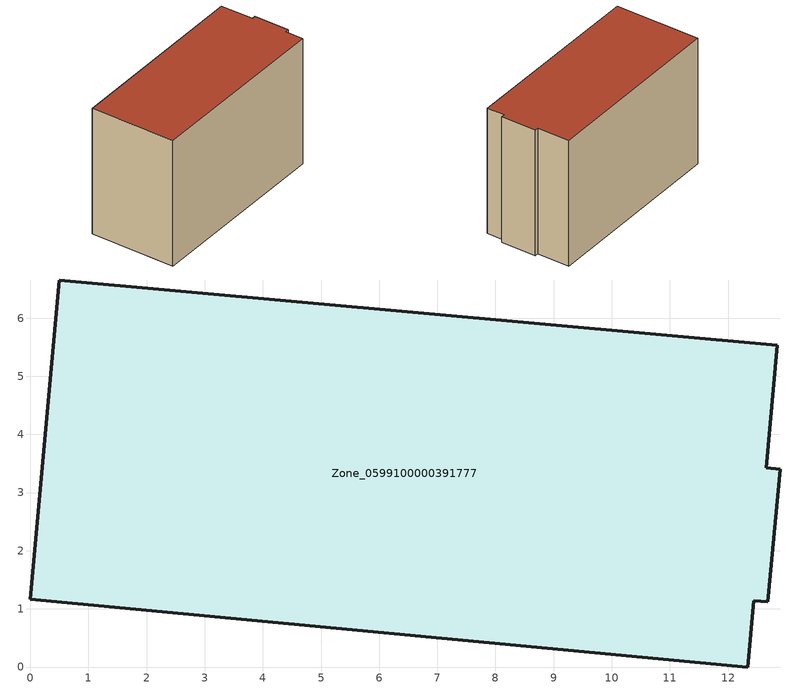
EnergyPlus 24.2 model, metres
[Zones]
Zone_0599100000391777
 floor ground (C_G): 12.34,0 0,1.17 0.5,6.66 12.85,5.54 12.66,3.42 12.9,3.4 12.69,1.12 12.45,1.14 z0
 wall outside (C_F): 0,1.17 12.34,0 12.45,1.14 12.69,1.12 12.9,3.4 12.66,3.42 12.85,5.54 0.5,6.66 0,1.17 z0:8.47
 roof outside (C_R): 12.9,3.4 12.66,3.42 12.85,5.54 0.5,6.66 0,1.17 12.34,0 12.45,1.14 12.69,1.12 z8.47
[BUILDING]
Pand.0599100000391777: North Axis=0; Terrain=City; Loads Convergence Tolerance Value=0.04; Temperature Convergence Tolerance Value=0.4; Solar Distribution=FullExterior; Maximum Number of Warmup Days=25; Minimum Number of Warmup Days=1
[Site:Location]
Rotterdam.The.Hague.AP_ZH_NLD Design_Conditions: Latitude=51.96; Longitude=4.45; Time Zone=1; Elevation=-4.5
[SITE:GROUNDTEMPERATURE:BUILDINGSURFACE]
18, 18, 18, 18, 18, 18, 18, 18, 18, 18, 18, 18
[MATERIAL] Thermal Absorptance=0.9; Solar Absorptance=0.7; Visible Absorptance=0.7
Name | Roughness | Thickness | Conductivity | Density | Specific Heat
G.TI.1992-2005 | MediumSmooth | 0.15 | 0.06 | 540 | 1210
F.TI.1992-2005 | Rough | 0.3 | 0.12 | 1920 | 840
R.TI.1992-2005 | MediumRough | 0.2 | 0.08 | 1500 | 1000
[CONSTRUCTION]
C_G: G.TI.1992-2005
C_F: F.TI.1992-2005
C_R: R.TI.1992-2005
[ZONE]
Zone_0599100000391777: Type=1; Multiplier=1; Ceiling Height=Autocalculate; Volume=Autocalculate; Floor Area=autocalculate; Part of Total Floor Area=Yes
[ZONEINFILTRATION:DESIGNFLOWRATE]
Infil_Zone_0599100000391777: Zone or ZoneList or Space or SpaceList=Zone_0599100000391777; Schedule=AlwaysOn; Design Flow Rate Calculation Method=Flow/Area; Flow Rate per Floor Area=0.0015; Constant Term Coefficient=1; Temperature Term Coefficient=0; Velocity Term Coefficient=0; Velocity Squared Term Coefficient=0
[HVACTEMPLATE:ZONE:IDEALLOADSAIRSYSTEM]
Zone_0599100000391777: Maximum Heating Supply Air Temperature=50; Minimum Cooling Supply Air Temperature=13; Maximum Heating Supply Air Humidity Ratio=0.0156; Minimum Cooling Supply Air Humidity Ratio=0.0077; Heating Limit=NoLimit; Cooling Limit=NoLimit; Dehumidification Control Type=ConstantSensibleHeatRatio; Cooling Sensible Heat Ratio=0.7; Dehumidification Setpoint=60; Humidification Control Type=None; Humidification Setpoint=30; Outdoor Air Method=None; Outdoor Air Flow Rate per Person=0.00944; Outdoor Air Flow Rate per Zone Floor Area=0; Outdoor Air Flow Rate per Zone=0; Demand Controlled Ventilation Type=None; Outdoor Air Economizer Type=NoEconomizer; Heat Recovery Type=None; Sensible Heat Recovery Effectiveness=0.7; Latent Heat Recovery Effectiveness=0.65
[ZONECONTROL:THERMOSTAT]
ThermostatControl_Zone_0599100000391777: Zone or ZoneList=Zone_0599100000391777; Control Type Schedule=DualSetpointControlType; Control 1=Thermostat_Zone_0599100000391777; Temperature Difference Between Cutout And Setpoint=0
[THERMOSTATSETPOINT:DUALSETPOINT]
Thermostat_Zone_0599100000391777: Heating Setpoint Temperature Schedule=HeatingSetpoint_Zone_0599100000391777; Cooling Setpoint Temperature Schedule=CoolingSetpoint_Zone_0599100000391777
[SCHEDULE:COMPACT]
HeatingSetpoint_Zone_0599100000391777: Through: 12/31, For: AllDays, Until: 24:00, 21
CoolingSetpoint_Zone_0599100000391777: Through: 12/31, For: AllDays, Until: 24:00, 24
DualSetpointControlType: Through: 12/31, For: AllDays, Until: 24:00, 4
AlwaysOn: Through: 12/31, For: AllDays, Until: 24:00, 1
